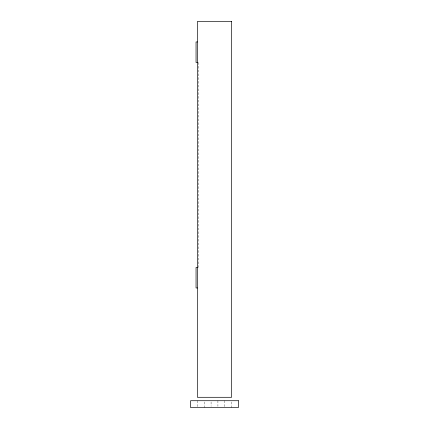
<?xml version="1.0" encoding="UTF-8"?>
<svg xmlns="http://www.w3.org/2000/svg" width="429" height="429" viewBox="0 0 429 429"><rect width="100%" height="100%" fill="white"/><g stroke="black" fill="none" stroke-linecap="round" stroke-linejoin="round"><path stroke-width="0.32" stroke-dasharray="2.15 1.61" d="M231.585 401.957L231.585 407.55M224.748 400.718L224.753 407.55M217.916 400.718L217.916 406.306M211.084 401.957L211.084 406.306M204.247 401.957L204.252 407.55M198.783 62.452L198.783 267.46M197.415 400.718L197.415 407.55"/><path stroke-width="0.64" d="M197.415 41.951L196.053 41.951L196.053 62.452L197.415 62.452M197.415 267.46L196.053 267.46L196.053 287.961L197.415 287.961M231.585 21.45L197.415 21.45L197.415 397.297L231.585 397.297L231.585 21.45M238.417 400.718L190.583 400.718L190.583 407.55L238.417 407.55L238.417 400.718"/></g></svg>
